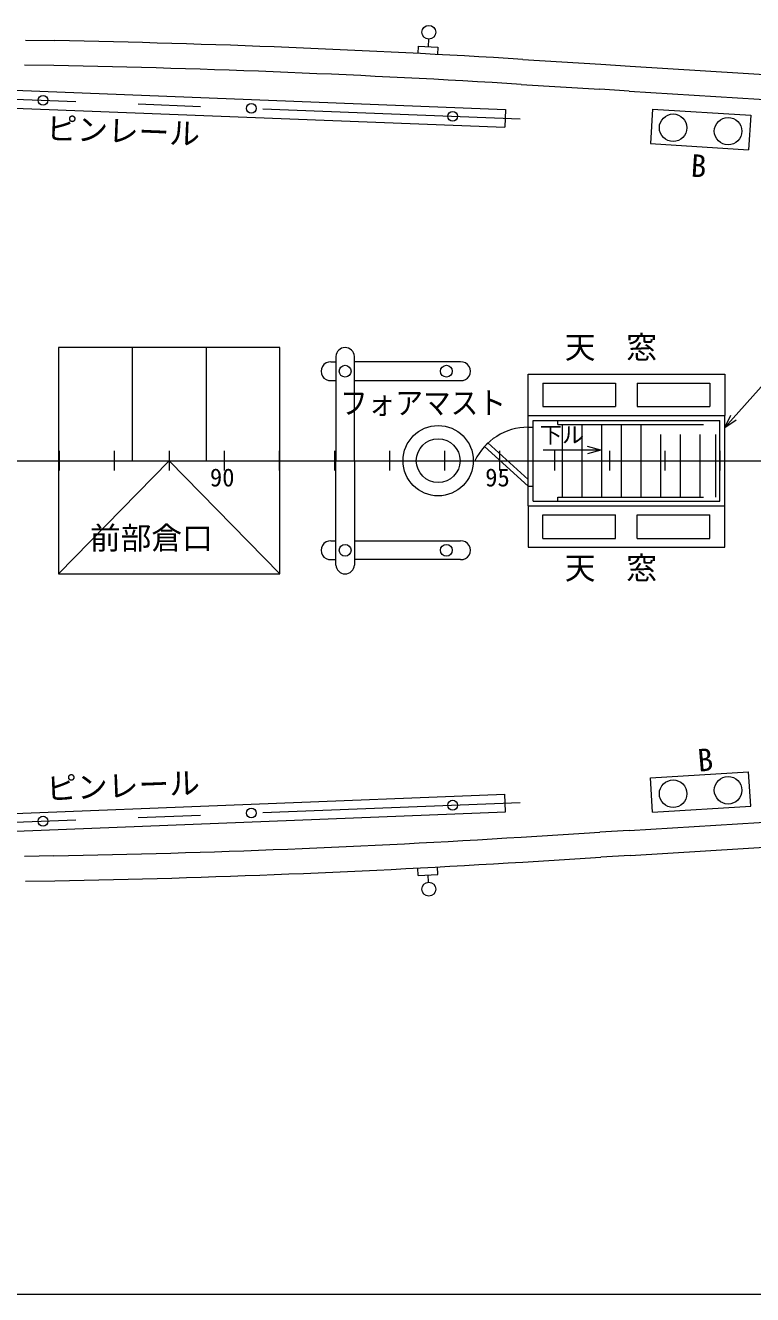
# Model space of a CAD drawing. Units: millimetres, scale not verified. Extents: x -51052 to 51048, y -29700 to 29700.
# Drawn here: x 10319 to 17716, y 2766 to 15668 of the extents above; entities that cross this region are included whole.
import ezdxf
from ezdxf.enums import TextEntityAlignment as Align

# ---------------------------------------------------------------- set-up
doc = ezdxf.new("R2010")
doc.units = ezdxf.units.MM
doc.header["$LTSCALE"] = 100
doc.linetypes.add('USER1', pattern=[50.8, 31.75, -6.35, 6.35, -6.35])
doc.linetypes.add('USER2', pattern=[9.525, 6.35, -3.175])
for name, color, linetype, lineweight in [('0-2_sunpou', 7, 'Continuous', 18), ('0-3_keijou', 7, 'Continuous', 18), ('0-5_text', 7, 'Continuous', 18), ('0-6_center', 7, 'USER1', 18)]:
    doc.layers.add(name, color=color, linetype=linetype, lineweight=lineweight)
doc.styles.add('ＭＳ ゴシック', font='')
doc.styles.get('ＭＳ ゴシック').set_extended_font_data('MS Gothic')

msp = doc.modelspace()

# ---------------------------------------------------------------- linework, layer by layer
at = {"layer": '0-2_sunpou'}
for p, q in [((-41248.7, 11242.6), (45870.3, 11242.6)), ((10661.5, 11342.6), (10661.5, 11142.6)), ((11221.5, 11342.6), (11221.5, 11142.6)), ((11781.5, 11342.6), (11781.5, 11142.6)), ((12341.5, 11342.6), (12341.5, 11142.6)), ((12901.5, 11342.6), (12901.5, 11142.6)), ((12901.5, 11342.6), (12901.5, 11142.6)), ((13461.5, 11342.6), (13461.5, 11142.6)), ((14021.5, 11342.6), (14021.5, 11142.6)), ((14581.5, 11342.6), (14581.5, 11142.6)), ((15141.5, 11342.6), (15141.5, 11142.6)), ((15701.5, 11342.6), (15701.5, 11142.6)), ((16261.5, 11342.6), (16261.5, 11142.6)), ((16821.5, 11342.6), (16821.5, 11142.6)), ((17381.5, 11342.6), (17381.5, 11142.6)), ((34347, 2765.9), (-40697, 2765.9))]:
    msp.add_line(p, q, dxfattribs=at)
at = {"layer": '0-3_keijou'}
for p, q in [((10318.8, 15518.1), (10618.8, 15513)), ((14418.6, 15528.2), (14414.5, 15452.5)), ((14314.6, 15457.9), (14310.7, 15382.8)), ((14314.6, 15457.9), (14514.3, 15447.1)), ((14514.3, 15447.1), (14510.3, 15372.3)), ((10608.9, 15259.1), (10308.8, 15264.2)), ((15378.2, 15322), (16171.1, 15273)), ((16171.1, 15273), (16470.6, 15254.5)), ((16470.6, 15254.5), (18954.6, 15100.9)), ((7816.1, 15101.5), (15202, 14813.3)), ((15362.5, 15068.5), (16161.2, 15019.2)), ((16460.7, 15000.6), (16161.2, 15019.2)), ((16460.7, 15000.6), (18938.9, 14847.4)), ((7809.1, 14921.7), (15195, 14633.4)), ((15202, 14813.3), (15195, 14633.4)), ((16698.4, 14815.6), (17696.5, 14753.9)), ((17696.5, 14753.9), (17674.9, 14404.6)), ((11406.5, 12392.6), (11406.5, 11242.6)), ((12156.5, 12392.6), (12156.5, 11242.6)), ((13476.1, 12302.6), (13476.1, 11242.6)), ((13666.1, 11242.6), (13666.1, 12302.6)), ((13426.1, 12247.6), (13476.1, 12247.6)), ((14746.1, 12247.6), (13666.1, 12247.6)), ((13426.1, 12057.6), (13476.1, 12057.6)), ((13666.1, 12057.6), (14746.1, 12057.6)), ((15432, 12122.6), (17432, 12122.6)), ((15432, 11702.6), (15432, 12122.6)), ((15582, 12032.6), (16322, 12032.6)), ((15582, 12032.6), (15582, 11792.6)), ((16322, 12032.6), (16322, 11792.6)), ((16542, 12032.6), (16542, 11792.6)), ((16542, 12032.6), (17282, 12032.6)), ((17282, 12032.6), (17282, 11792.6)), ((17432, 12122.6), (17432, 11702.6)), ((15582, 11792.6), (16322, 11792.6)), ((16542, 11792.6), (17282, 11792.6)), ((15432, 11702.6), (17432, 11702.6)), ((15432, 10782.6), (15432, 11702.6)), ((15482, 11652.6), (17382, 11652.6)), ((15482, 10832.6), (15482, 11652.6)), ((15733.2, 11612.6), (15733.2, 11652.6)), ((15733.2, 11612.6), (16582, 11612.6)), ((15782, 10872.6), (15782, 11612.6)), ((15982, 10872.6), (15982, 11612.6)), ((16182, 10872.6), (16182, 11612.6)), ((16382, 10872.6), (16382, 11612.6)), ((16582, 10872.6), (16582, 11612.6)), ((17382, 10832.6), (17382, 11652.6)), ((17432, 10782.6), (17432, 11702.6)), ((15432, 11582.6), (15482, 11582.6)), ((14988.6, 11386.9), (15022.3, 11423.8)), ((15432, 10982.6), (14988.6, 11386.9)), ((15432, 11050.3), (15022.3, 11423.8)), ((10651.5, 11242.6), (12901.5, 11242.6)), ((13476.1, 10182.6), (13476.1, 11242.6)), ((13666.1, 11242.6), (13666.1, 10182.6)), ((15432, 10982.6), (15482, 10982.6)), ((15432, 10982.6), (15482, 10982.6)), ((15733.2, 10872.6), (16582, 10872.6)), ((15733.2, 10832.6), (15733.2, 10872.6)), ((15432, 10782.6), (17432, 10782.6)), ((15432, 10782.6), (15432, 10362.6)), ((15482, 10832.6), (17382, 10832.6)), ((17432, 10362.6), (17432, 10782.6)), ((15582, 10692.6), (16322, 10692.6)), ((15582, 10452.6), (15582, 10692.6)), ((16322, 10452.6), (16322, 10692.6)), ((16542, 10692.6), (17282, 10692.6)), ((16542, 10452.6), (16542, 10692.6)), ((17282, 10452.6), (17282, 10692.6)), ((15582, 10452.6), (16322, 10452.6)), ((16542, 10452.6), (17282, 10452.6)), ((13426.1, 10427.6), (13476.1, 10427.6)), ((13666.1, 10427.6), (14746.1, 10427.6)), ((15432, 10362.6), (17432, 10362.6)), ((13426.1, 10237.6), (13476.1, 10237.6)), ((14746.1, 10237.6), (13666.1, 10237.6)), ((17696.5, 7731.4), (17674.9, 8080.7)), ((7809.1, 7563.6), (15195, 7851.9)), ((16460.7, 7484.7), (18938.9, 7637.9)), ((16698.4, 7669.7), (17696.5, 7731.4)), ((16460.7, 7484.7), (16161.2, 7466.1)), ((15362.5, 7416.8), (16161.2, 7466.1)), ((16470.6, 7230.8), (18954.6, 7384.3)), ((10608.9, 7226.2), (10308.8, 7221.1)), ((16470.6, 7230.8), (16171.1, 7212.3)), ((14314.6, 7027.4), (14310.7, 7102.5)), ((14514.3, 7038.1), (14510.3, 7113)), ((15378.2, 7163.2), (16171.1, 7212.3)), ((10318.8, 6967.2), (10618.8, 6972.3)), ((14314.6, 7027.4), (14514.3, 7038.1)), ((14418.6, 6957.1), (14414.5, 7032.8))]:
    msp.add_line(p, q, dxfattribs=at)
at = {"layer": '0-3_keijou', "linetype": 'USER2'}
for p, q in [((16582, 11612.6), (17342, 11612.6)), ((16782, 10872.6), (16782, 11612.6)), ((16982, 10872.6), (16982, 11612.6)), ((17182, 10872.6), (17182, 11612.6)), ((17342, 10872.6), (17342, 11612.6)), ((16582, 10872.6), (17342, 10872.6))]:
    msp.add_line(p, q, dxfattribs=at)
at = {"layer": '0-3_keijou'}
for points in [[(16698.4, 14815.6), (16676.8, 14466.3), (17674.9, 14404.6)], [(16698.4, 7669.7), (16676.8, 8019), (17674.9, 8080.7)], [(7816.1, 7383.8), (15202, 7672), (15195, 7851.9)]]:
    msp.add_lwpolyline(points, dxfattribs=at)
msp.add_lwpolyline([(10656.5, 10092.6), (12906.5, 10092.6), (12906.5, 12392.6), (10656.5, 12392.6)], close=True, dxfattribs=at)
for centre, radius in [((14422.3, 15598.1), 70), ((10498.8, 14906.9), 50), ((12616.4, 14824.1), 50), ((14664.9, 14744.2), 50), ((16907.1, 14627.4), 140), ((17466.1, 14592.8), 140), ((13571.1, 12152.6), 60), ((14601.1, 12152.6), 60), ((14517.4, 11242.6), 357.5), ((14517.4, 11242.6), 222.5), ((13571.1, 10332.6), 60), ((14601.1, 10332.6), 60), ((17466.1, 7892.5), 140), ((16907.1, 7857.9), 140), ((14664.9, 7741.1), 50), ((10498.8, 7578.4), 50), ((12616.4, 7661.2), 50), ((14422.3, 6887.2), 70)]:
    msp.add_circle(centre, radius, dxfattribs=at)
for centre, radius, start, end in [((8590.8, -94468.4), 110000, 86.4624, 88.94363), ((8590.8, -94468.4), 109746, 86.4624, 88.94636), ((13571.1, 12297.5), 95.1, 3.09632, 176.90368), ((13421.3, 12152.6), 95.1, 87.0624, 272.9376), ((14751, 12152.6), 95.1, 267.0624, 92.9376), ((15432, 10982.6), 600, 90, 154.32071), ((13421.3, 10332.6), 95.1, 87.0624, 272.9376), ((14751, 10332.6), 95.1, 267.0624, 92.9376), ((13571.1, 10187.8), 95.1, 183.09632, 356.90368), ((8590.8, 116953.6), 109746, 271.05364, 273.5376), ((8590.8, 116953.6), 110000, 271.05637, 273.5376)]:
    msp.add_arc(centre, radius, start, end, dxfattribs=at)
at = {"layer": '0-5_text'}
for p, q in [((17432, 11581.3), (18112.2, 12342.4)), ((17432, 11581.3), (17495, 11706.2)), ((17432, 11581.3), (17549, 11657.9)), ((16171.9, 11350), (16036.8, 11386.3)), ((16171.9, 11350), (15585.2, 11350)), ((16171.9, 11350), (16036.8, 11313.8))]:
    msp.add_line(p, q, dxfattribs=at)
at = {"layer": '0-6_center'}
for p, q in [((7659.3, 15017.6), (15351.7, 14717.3)), ((7659.3, 7467.7), (15351.7, 7767.9))]:
    msp.add_line(p, q, dxfattribs=at)
msp.add_lwpolyline([(12906.5, 10092.6), (11781.5, 11242.6), (10656.5, 10092.6)], dxfattribs=at)

# ---------------------------------------------------------------- texts
at = {"layer": '0-2_sunpou', "style": 'ＭＳ ゴシック'}
for s, p in [('90', (12196.1, 10926.2)), ('95', (14996.1, 10926.2))]:
    msp.add_text(s, height=183.3, dxfattribs=at).set_placement(p, align=Align.BOTTOM_LEFT)
at = {"layer": '0-5_text', "style": 'ＭＳ ゴシック'}
for s, rotation, p in [('ピンレール', 357.765, (10526.8, 14442.2)), ('B', 356.462, (17077.9, 14062.5)), ('B', 4.886, (17171.9, 8013)), ('ピンレール', 2.235, (10539.2, 7727))]:
    msp.add_text(s, height=229.1, rotation=rotation, dxfattribs=at).set_placement(p, align=Align.BOTTOM_LEFT)
for s, height, p in [('天\u3000窓', 229.1, (15805.1, 12213.7)), ('下ル', 165, (15551.9, 11373.9)), ('前部倉口', 229.1, (10975.2, 10273.5)), ('天\u3000窓', 229.1, (15805.1, 9969.3))]:
    msp.add_text(s, height=height, dxfattribs=at).set_placement(p, align=Align.BOTTOM_LEFT)
at = {"layer": '0-5_text', "style": 'ＭＳ ゴシック', "width": 0.9}
msp.add_text('フォアマスト', height=229.1, dxfattribs=at).set_placement((13519.4, 11647.4), align=Align.BOTTOM_LEFT)

doc.saveas('drawing.dxf')
